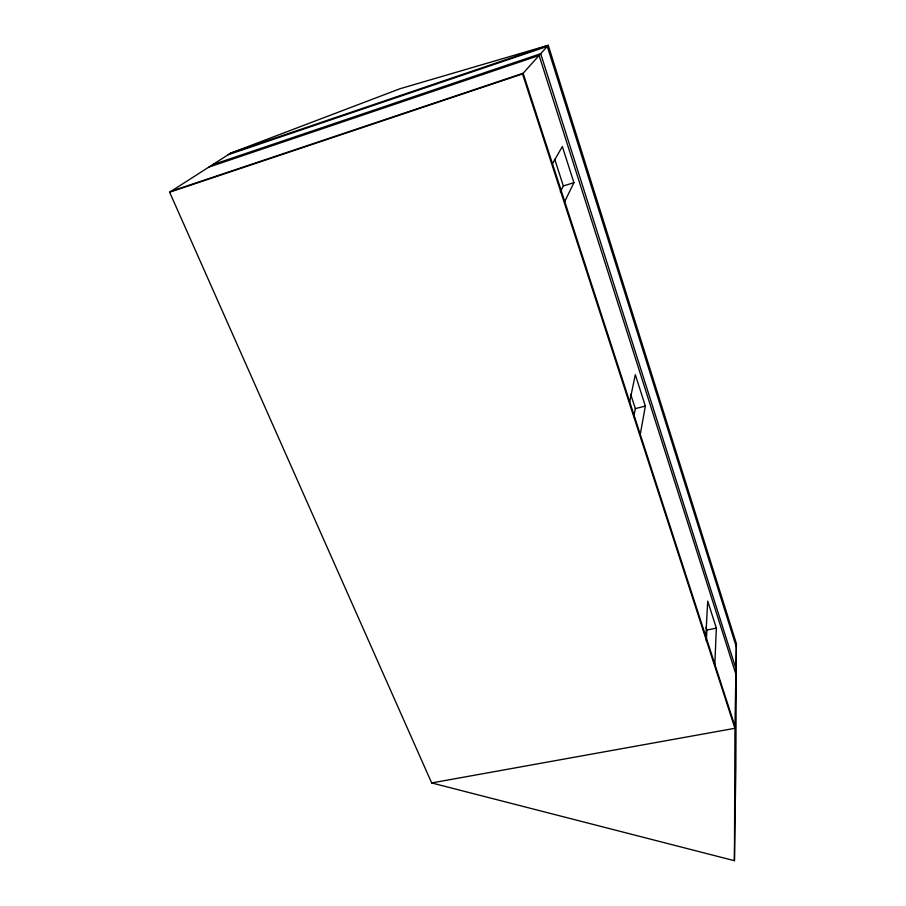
<?xml version="1.0" encoding="UTF-8"?>
<svg xmlns="http://www.w3.org/2000/svg" width="906" height="906" viewBox="0 0 906 906"><rect width="100%" height="100%" fill="white"/><g stroke="black" fill="none" stroke-linecap="round" stroke-linejoin="round"><path stroke-width="1.36" d="M734.438 860.7L734.947 728.288L736.374 643.577L548.255 45.3L399.84 88.788L230.588 153.182L169.626 192.208L431.675 782.943L734.438 860.7L735.842 768.435L736.374 643.577M714.834 664.223L716.352 628.141L707.722 601.131L705.797 636.352M706.318 641.154L706.907 630.044L706.046 627.36M640.282 434.37L645.355 406.081L635.31 374.676L629.693 401.743M633.747 416.726L635.321 408.617L630.689 394.269M564.744 201.528L573.917 182.684L562.354 146.534L552.467 163.692M560.304 191.868L563.339 185.934L554.71 159.252M169.626 192.208L522.513 73.941L548.255 45.3L230.588 153.182M228.267 154.677L547.281 46.387L736.318 646.861M212.57 164.711L540.689 53.714L735.955 668.843M208.822 167.123L539.115 55.47L735.865 674.087M171.064 191.279L523.124 73.25L734.97 726.306M563.339 185.934L573.917 182.684M635.321 408.617L645.355 406.081M706.907 630.044L716.352 628.141M431.675 782.943L734.947 728.288L522.513 73.941"/></g></svg>
